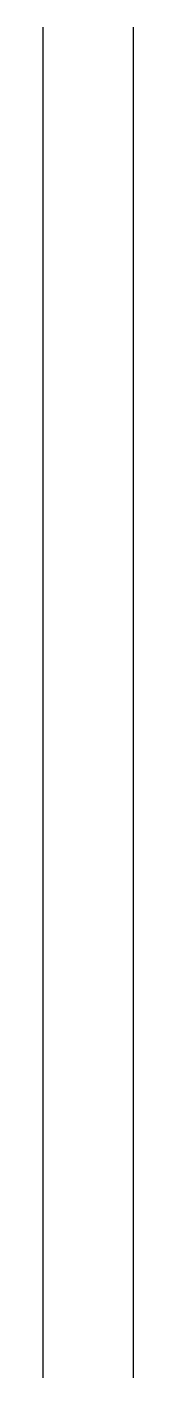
# Model space of a CAD drawing. Extents: x -0.34 to 0.04, y -2.81 to 2.81.
import ezdxf

# ---------------------------------------------------------------- set-up
doc = ezdxf.new("R2010")
doc.units = 0
doc.header["$LTSCALE"] = 0.2

msp = doc.modelspace()

# ---------------------------------------------------------------- linework, layer by layer
for p, q in [((-0.3375, 2.8091), (-0.3375, -2.8091)), ((0.0375, 2.8091), (0.0375, -2.8091))]:
    msp.add_line(p, q)

doc.saveas('drawing.dxf')
